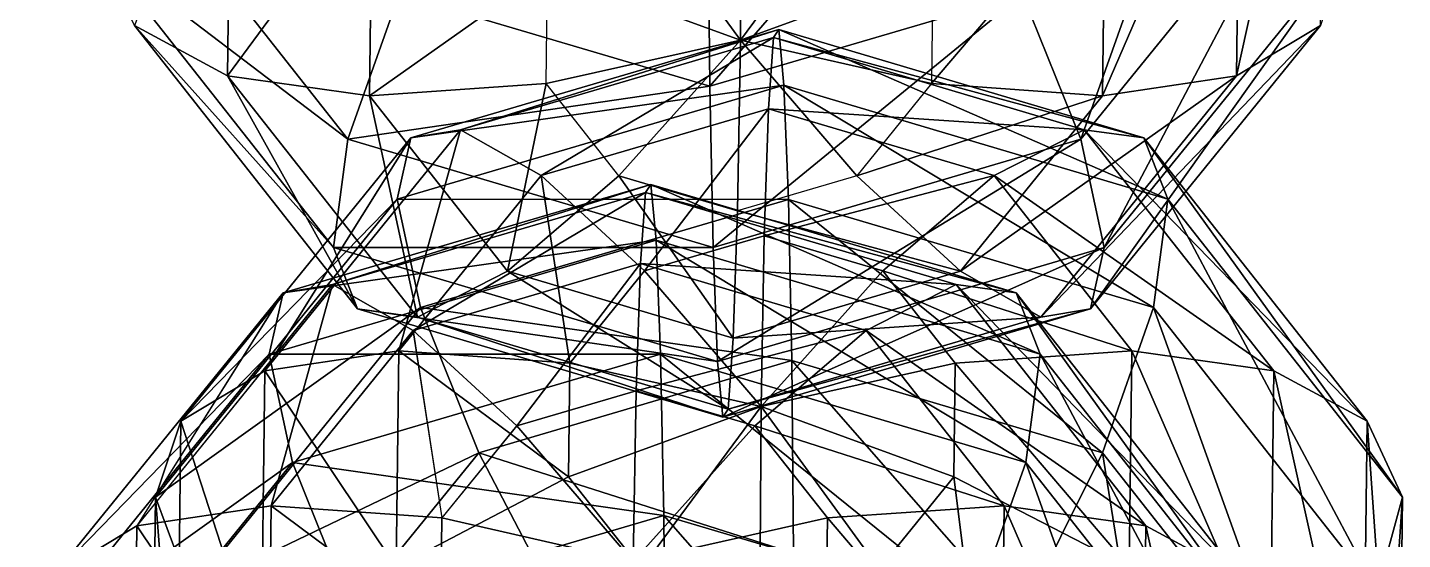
# Model space of a CAD drawing. Header units: metres. Extents: x -232 to 136, y -204 to 253.
# Drawn here: x -229.6 to -166.7, y 146.2 to 169.6 of the extents above; entities that cross this region are included whole.
import ezdxf

# ---------------------------------------------------------------- set-up
doc = ezdxf.new("R2010")
doc.units = ezdxf.units.M

msp = doc.modelspace()

# ---------------------------------------------------------------- linework, layer by layer
for points in [[(-174.32791, 167.4351, -445.20633), (-170.48991, 169.74054, -453.45575), (-170.29666, 185.75435, -446.0758), (-170.29655, 185.75446, -446.0757)], [(-174.32791, 167.4351, -445.20633), (-170.29666, 185.75435, -446.0758), (-174.16351, 181.05725, -438.9286), (-174.1634, 181.05736, -438.9285)], [(-181.44821, 164.54749, -475.98706), (-184.11304, 171.17947, -482.07095), (-175.16629, 182.20001, -477.22293), (-175.16618, 182.20012, -477.22284)], [(-181.44821, 164.54749, -475.98706), (-175.16629, 182.20001, -477.22293), (-170.93068, 177.50293, -470.28787), (-170.93057, 177.50304, -470.28778)], [(-220.31296, 181.05725, -437.72012), (-224.74182, 169.74054, -452.0351), (-220.47734, 167.43509, -443.99786), (-220.47723, 167.4352, -443.99777)], [(-213.86769, 176.41609, -432.71844), (-220.31296, 181.05725, -437.72012), (-220.47734, 167.43509, -443.99786), (-220.47723, 167.4352, -443.99777)], [(-180.45761, 166.51901, -438.1575), (-174.32791, 167.4351, -445.20633), (-174.16351, 181.05725, -438.9286), (-174.1634, 181.05736, -438.9285)], [(-180.45761, 166.51901, -438.1575), (-174.16351, 181.05725, -438.9286), (-180.33818, 176.41608, -433.59647), (-180.33807, 176.41618, -433.59637)], [(-198.4248, 166.96999, -483.63745), (-198.50984, 175.77592, -486.885), (-188.11174, 178.83427, -485.7469), (-188.11163, 178.83438, -485.7468)], [(-198.4248, 166.96999, -483.63745), (-188.11174, 178.83427, -485.7469), (-184.11304, 171.17947, -482.07095), (-184.11293, 171.17958, -482.07086)], [(-196.95976, 178.10251, -427.6897), (-197.02644, 169.06885, -430.23657), (-202.42636, 176.49464, -428.28802), (-202.42625, 176.49475, -428.28793)], [(-191.53197, 176.49464, -428.5733), (-197.02644, 169.06885, -430.23657), (-196.95976, 178.10251, -427.6897), (-196.95966, 178.10262, -427.6896)], [(-226.36314, 173.20967, -460.60452), (-225.18259, 177.50291, -468.86725), (-214.97774, 164.54749, -475.10904), (-214.97763, 164.54759, -475.10895)], [(-225.18259, 177.50291, -468.86725), (-212.63496, 171.17947, -481.32407), (-214.97774, 164.54749, -475.10904), (-214.97763, 164.54759, -475.10895)], [(-180.3781, 159.58754, -468.09073), (-181.44821, 164.54749, -475.98706), (-170.93068, 177.50293, -470.28787), (-170.93057, 177.50304, -470.28778)], [(-180.3781, 159.58754, -468.09073), (-170.93068, 177.50293, -470.28787), (-169.3193, 173.20969, -462.09827), (-169.3192, 173.2098, -462.09818)], [(-213.86769, 176.41609, -432.71844), (-220.47734, 167.43509, -443.99786), (-213.98714, 166.51901, -437.2795), (-213.98703, 166.51912, -437.27942)], [(-205.84372, 172.28516, -430.1398), (-213.86769, 176.41609, -432.71844), (-213.98714, 166.51901, -437.2795), (-213.98703, 166.51912, -437.27942)], [(-202.42636, 176.49464, -428.28802), (-197.02644, 169.06885, -430.23657), (-205.84372, 172.28516, -430.1398), (-205.84361, 172.28526, -430.1397)], [(-188.2162, 172.28516, -430.6014), (-197.02644, 169.06885, -430.23657), (-191.53197, 176.49464, -428.5733), (-191.53186, 176.49475, -428.5732)], [(-188.27899, 167.08197, -432.99927), (-180.45761, 166.51901, -438.1575), (-180.33818, 176.41608, -433.59647), (-180.33807, 176.41618, -433.59637)], [(-188.27899, 167.08197, -432.99927), (-180.33818, 176.41608, -433.59647), (-188.2162, 172.28516, -430.6014), (-188.2161, 172.28526, -430.60132)], [(-212.63496, 171.17947, -481.32407), (-198.50984, 175.77592, -486.885), (-198.4248, 166.96999, -483.63745), (-198.4247, 166.9701, -483.63736)], [(-226.36314, 173.20967, -460.60452), (-214.97774, 164.54749, -475.10904), (-215.63312, 159.58754, -467.16754), (-215.63301, 159.58765, -467.16745)], [(-224.74182, 169.74054, -452.0351), (-226.36314, 173.20967, -460.60452), (-215.63312, 159.58754, -467.16754), (-215.63301, 159.58765, -467.16745)], [(-181.00745, 156.78511, -459.1549), (-180.3781, 159.58754, -468.09073), (-169.3193, 173.20969, -462.09827), (-169.3192, 173.2098, -462.09818)], [(-181.00745, 156.78511, -459.1549), (-169.3193, 173.20969, -462.09827), (-170.48991, 169.74054, -453.45575), (-170.4898, 169.74065, -453.45566)], [(-205.84372, 172.28516, -430.1398), (-213.98714, 166.51901, -437.2795), (-205.90651, 167.08197, -432.5377), (-205.9064, 167.08208, -432.5376)], [(-205.84372, 172.28516, -430.1398), (-197.02644, 169.06885, -430.23657), (-205.90651, 167.08197, -432.5377), (-205.9064, 167.08208, -432.5376)], [(-188.27899, 167.08197, -432.99927), (-197.02644, 169.06885, -430.23657), (-188.2162, 172.28516, -430.6014), (-188.2161, 172.28526, -430.60132)], [(-214.97774, 164.54749, -475.10904), (-212.63496, 171.17947, -481.32407), (-198.4248, 166.96999, -483.63745), (-198.4247, 166.9701, -483.63736)], [(-198.4248, 166.96999, -483.63745), (-198.4248, 166.96999, -483.63745), (-212.63496, 171.17947, -481.32407), (-212.63486, 171.17958, -481.32397)], [(-198.27269, 159.59895, -477.82855), (-198.4248, 166.96999, -483.63745), (-184.11304, 171.17947, -482.07095), (-184.11293, 171.17958, -482.07086)], [(-198.27269, 159.59895, -477.82855), (-184.11304, 171.17947, -482.07095), (-181.44821, 164.54749, -475.98706), (-181.4481, 164.54759, -475.98697)], [(-224.74182, 169.74054, -452.0351), (-215.63312, 159.58754, -467.16754), (-214.53697, 156.78511, -458.27692), (-214.53687, 156.78522, -458.27682)], [(-220.47734, 167.43509, -443.99786), (-224.74182, 169.74054, -452.0351), (-214.53697, 156.78511, -458.27692), (-214.53687, 156.78522, -458.27682)], [(-195.27008, 169.55472, -363.16342), (-209.82735, 164.97675, -374.10553), (-212.09456, 164.60619, -365.00494), (-212.09445, 164.6063, -365.00485)], [(-195.0336, 167.00696, -354.13284), (-195.27008, 169.55472, -363.16342), (-212.09456, 164.60619, -365.00494), (-212.09445, 164.6063, -365.00485)], [(-195.27008, 169.55472, -363.16342), (-195.5156, 169.18622, -372.53903), (-209.82735, 164.97675, -374.10553), (-209.82724, 164.97685, -374.10544)], [(-195.5156, 169.18622, -372.53903), (-206.1442, 162.87918, -382.48007), (-209.82735, 164.97675, -374.10553), (-209.82724, 164.97685, -374.10544)], [(-195.5156, 169.18622, -372.53903), (-195.7461, 165.93755, -381.34195), (-206.1442, 162.87918, -382.48007), (-206.14409, 162.87929, -382.47998)], [(-181.30544, 164.97675, -374.8524), (-195.7461, 165.93755, -381.34195), (-195.5156, 169.18622, -372.53903), (-195.51549, 169.18633, -372.53894)], [(-178.56503, 164.60619, -365.88293), (-195.5156, 169.18622, -372.53903), (-195.27008, 169.55472, -363.16342), (-195.26997, 169.55482, -363.16333)], [(-178.56503, 164.60619, -365.88293), (-181.30544, 164.97675, -374.8524), (-195.5156, 169.18622, -372.53903), (-195.51549, 169.18633, -372.53894)], [(-177.46889, 161.80377, -356.9923), (-178.56503, 164.60619, -365.88293), (-195.27008, 169.55472, -363.16342), (-195.26997, 169.55482, -363.16333)], [(-177.46889, 161.80377, -356.9923), (-195.27008, 169.55472, -363.16342), (-195.0336, 167.00696, -354.13284), (-195.0335, 167.00706, -354.13275)], [(-183.27466, 156.41455, -450.05432), (-181.00745, 156.78511, -459.1549), (-170.48991, 169.74054, -453.45575), (-170.4898, 169.74065, -453.45566)], [(-183.27466, 156.41455, -450.05432), (-170.48991, 169.74054, -453.45575), (-174.32791, 167.4351, -445.20633), (-174.3278, 167.43521, -445.20624)], [(-205.90651, 167.08197, -432.5377), (-197.02644, 169.06885, -430.23657), (-202.59076, 162.8725, -434.56577), (-202.59065, 162.8726, -434.56567)], [(-202.59076, 162.8725, -434.56577), (-197.02644, 169.06885, -430.23657), (-197.16295, 161.26462, -435.4494), (-197.16284, 161.26472, -435.4493)], [(-197.16295, 161.26462, -435.4494), (-197.02644, 169.06885, -430.23657), (-191.69635, 162.8725, -434.85104), (-191.69624, 162.8726, -434.85095)], [(-191.69635, 162.8725, -434.85104), (-197.02644, 169.06885, -430.23657), (-188.27899, 167.08197, -432.99927), (-188.27888, 167.08208, -432.99918)], [(-220.47734, 167.43509, -443.99786), (-214.53697, 156.78511, -458.27692), (-211.79659, 156.41455, -449.30746), (-211.79648, 156.41466, -449.30737)], [(-213.98714, 166.51901, -437.2795), (-220.47734, 167.43509, -443.99786), (-211.79659, 156.41455, -449.30746), (-211.79648, 156.41466, -449.30737)], [(-186.95781, 158.51212, -441.67978), (-183.27466, 156.41455, -450.05432), (-174.32791, 167.4351, -445.20633), (-174.3278, 167.43521, -445.20624)], [(-186.95781, 158.51212, -441.67978), (-174.32791, 167.4351, -445.20633), (-180.45761, 166.51901, -438.1575), (-180.4575, 166.51912, -438.1574)], [(-214.97774, 164.54749, -475.10904), (-198.4248, 166.96999, -483.63745), (-198.27269, 159.59895, -477.82855), (-198.27258, 159.59906, -477.82846)], [(-205.90651, 167.08197, -432.5377), (-213.98714, 166.51901, -437.2795), (-207.68019, 158.51212, -441.13715), (-207.68008, 158.51222, -441.13705)], [(-195.0336, 167.00696, -354.13284), (-212.09456, 164.60619, -365.00494), (-212.7239, 161.80377, -356.06912), (-212.7238, 161.80388, -356.06903)], [(-194.82932, 161.79234, -346.3313), (-195.0336, 167.00696, -354.13284), (-212.7239, 161.80377, -356.06912), (-212.7238, 161.80388, -356.06903)], [(-205.90651, 167.08197, -432.5377), (-207.68019, 158.51212, -441.13715), (-202.59076, 162.8725, -434.56577), (-202.59065, 162.8726, -434.56567)], [(-178.12427, 156.84381, -349.0508), (-177.46889, 161.80377, -356.9923), (-195.0336, 167.00696, -354.13284), (-195.0335, 167.00706, -354.13275)], [(-178.12427, 156.84381, -349.0508), (-195.0336, 167.00696, -354.13284), (-194.82932, 161.79234, -346.3313), (-194.82921, 161.79245, -346.3312)], [(-191.69635, 162.8725, -434.85104), (-180.45761, 166.51901, -438.1575), (-188.27899, 167.08197, -432.99927), (-188.27888, 167.08208, -432.99918)], [(-213.98714, 166.51901, -437.2795), (-211.79659, 156.41455, -449.30746), (-207.68019, 158.51212, -441.13715), (-207.68008, 158.51222, -441.13705)], [(-191.69635, 162.8725, -434.85104), (-186.95781, 158.51212, -441.67978), (-180.45761, 166.51901, -438.1575), (-180.4575, 166.51912, -438.1574)], [(-195.7461, 165.93755, -381.34195), (-201.40565, 158.51881, -389.3088), (-206.1442, 162.87918, -382.48007), (-206.14409, 162.87929, -382.47998)], [(-195.7461, 165.93755, -381.34195), (-195.93906, 160.12668, -388.71045), (-201.40565, 158.51881, -389.3088), (-201.40555, 158.51892, -389.30872)], [(-185.42181, 162.87918, -383.0227), (-195.93906, 160.12668, -388.71045), (-195.7461, 165.93755, -381.34195), (-195.74599, 165.93765, -381.34186)], [(-181.30544, 164.97675, -374.8524), (-185.42181, 162.87918, -383.0227), (-195.7461, 165.93755, -381.34195), (-195.74599, 165.93765, -381.34186)], [(-209.82735, 164.97675, -374.10553), (-212.6444, 154.87228, -386.00235), (-218.7741, 153.9562, -378.95352), (-218.77399, 153.95631, -378.95343)], [(-212.09456, 164.60619, -365.00494), (-209.82735, 164.97675, -374.10553), (-218.7741, 153.9562, -378.95352), (-218.77399, 153.95631, -378.95343)], [(-209.82735, 164.97675, -374.10553), (-206.1442, 162.87918, -382.48007), (-212.6444, 154.87228, -386.00235), (-212.64429, 154.87239, -386.00226)], [(-172.62466, 153.95619, -380.162), (-185.42181, 162.87918, -383.0227), (-181.30544, 164.97675, -374.8524), (-181.30533, 164.97685, -374.8523)], [(-168.36018, 151.65076, -372.12476), (-172.62466, 153.95619, -380.162), (-181.30544, 164.97675, -374.8524), (-181.30533, 164.97685, -374.8523)], [(-168.36018, 151.65076, -372.12476), (-181.30544, 164.97675, -374.8524), (-178.56503, 164.60619, -365.88293), (-178.56493, 164.6063, -365.88284)], [(-212.09456, 164.60619, -365.00494), (-218.7741, 153.9562, -378.95352), (-222.61209, 151.65076, -370.7041), (-222.61198, 151.65086, -370.704)], [(-212.7239, 161.80377, -356.06912), (-212.09456, 164.60619, -365.00494), (-222.61209, 151.65076, -370.7041), (-222.61198, 151.65086, -370.704)], [(-215.63312, 159.58754, -467.16754), (-214.97774, 164.54749, -475.10904), (-198.27269, 159.59895, -477.82855), (-198.27258, 159.59906, -477.82846)], [(-198.27269, 159.59895, -477.82855), (-198.27269, 159.59895, -477.82855), (-214.97774, 164.54749, -475.10904), (-214.97763, 164.54759, -475.10895)], [(-198.0684, 154.38434, -470.027), (-198.27269, 159.59895, -477.82855), (-181.44821, 164.54749, -475.98706), (-181.4481, 164.54759, -475.98697)], [(-198.0684, 154.38434, -470.027), (-181.44821, 164.54749, -475.98706), (-180.3781, 159.58754, -468.09073), (-180.37799, 159.58765, -468.09064)], [(-166.73886, 148.18161, -363.55533), (-168.36018, 151.65076, -372.12476), (-178.56503, 164.60619, -365.88293), (-178.56493, 164.6063, -365.88284)], [(-166.73886, 148.18161, -363.55533), (-178.56503, 164.60619, -365.88293), (-177.46889, 161.80377, -356.9923), (-177.46878, 161.80388, -356.99222)], [(-201.1205, 162.47232, -586.5814), (-215.67776, 157.89435, -597.5235), (-217.94498, 157.52379, -588.4229), (-217.94487, 157.5239, -588.4228)], [(-200.88402, 159.92456, -577.55084), (-201.1205, 162.47232, -586.5814), (-217.94498, 157.52379, -588.4229), (-217.94487, 157.5239, -588.4228)], [(-201.1205, 162.47232, -586.5814), (-201.36601, 162.10382, -595.95703), (-215.67776, 157.89435, -597.5235), (-215.67766, 157.89445, -597.5234)], [(-206.1442, 162.87918, -382.48007), (-204.82301, 154.30933, -391.16058), (-212.6444, 154.87228, -386.00235), (-212.64429, 154.87239, -386.00226)], [(-202.59076, 162.8725, -434.56577), (-207.68019, 158.51212, -441.13715), (-197.35591, 155.45375, -442.8179), (-197.3558, 155.45386, -442.8178)], [(-206.1442, 162.87918, -382.48007), (-201.40565, 158.51881, -389.3088), (-204.82301, 154.30933, -391.16058), (-204.8229, 154.30943, -391.1605)], [(-197.16295, 161.26462, -435.4494), (-197.16295, 161.26462, -435.4494), (-202.59076, 162.8725, -434.56577), (-202.59065, 162.8726, -434.56567)], [(-202.59076, 162.8725, -434.56577), (-197.35591, 155.45375, -442.8179), (-197.16295, 161.26462, -435.4494), (-197.16284, 161.26472, -435.4493)], [(-184.41545, 157.52379, -589.30096), (-201.36601, 162.10382, -595.95703), (-201.1205, 162.47232, -586.5814), (-201.12039, 162.47243, -586.5813)], [(-183.3193, 154.72137, -580.41034), (-184.41545, 157.52379, -589.30096), (-201.1205, 162.47232, -586.5814), (-201.12039, 162.47243, -586.5813)], [(-183.3193, 154.72137, -580.41034), (-201.1205, 162.47232, -586.5814), (-200.88402, 159.92456, -577.55084), (-200.88391, 159.92467, -577.5507)], [(-197.16295, 161.26462, -435.4494), (-186.95781, 158.51212, -441.67978), (-191.69635, 162.8725, -434.85104), (-191.69624, 162.8726, -434.85095)], [(-185.42181, 162.87918, -383.0227), (-190.51126, 158.51881, -389.5941), (-195.93906, 160.12668, -388.71045), (-195.93895, 160.12679, -388.71036)], [(-179.11487, 154.87228, -386.88034), (-190.51126, 158.51881, -389.5941), (-185.42181, 162.87918, -383.0227), (-185.4217, 162.87929, -383.0226)], [(-172.62466, 153.95619, -380.162), (-179.11487, 154.87228, -386.88034), (-185.42181, 162.87918, -383.0227), (-185.4217, 162.87929, -383.0226)], [(-212.7239, 161.80377, -356.06912), (-222.61209, 151.65076, -370.7041), (-223.7827, 148.18161, -362.06158), (-223.7826, 148.18172, -362.0615)], [(-211.6538, 156.84381, -348.1728), (-212.7239, 161.80377, -356.06912), (-223.7827, 148.18161, -362.06158), (-223.7826, 148.18172, -362.0615)], [(-201.36601, 162.10382, -595.95703), (-211.99461, 155.79678, -605.8981), (-215.67776, 157.89435, -597.5235), (-215.67766, 157.89445, -597.5234)], [(-194.82932, 161.79234, -346.3313), (-212.7239, 161.80377, -356.06912), (-211.6538, 156.84381, -348.1728), (-211.65369, 156.84392, -348.1727)], [(-201.36601, 162.10382, -595.95703), (-201.59651, 158.85515, -604.75995), (-211.99461, 155.79678, -605.8981), (-211.9945, 155.79689, -605.89795)], [(-194.6772, 154.42131, -340.52243), (-194.82932, 161.79234, -346.3313), (-211.6538, 156.84381, -348.1728), (-211.65369, 156.84392, -348.1727)], [(-187.15585, 157.89435, -598.2704), (-201.59651, 158.85515, -604.75995), (-201.36601, 162.10382, -595.95703), (-201.3659, 162.10393, -595.9569)], [(-184.41545, 157.52379, -589.30096), (-187.15585, 157.89435, -598.2704), (-201.36601, 162.10382, -595.95703), (-201.3659, 162.10393, -595.9569)], [(-180.46704, 150.21182, -342.8358), (-178.12427, 156.84381, -349.0508), (-194.82932, 161.79234, -346.3313), (-194.82921, 161.79245, -346.3312)], [(-180.46704, 150.21182, -342.8358), (-194.82932, 161.79234, -346.3313), (-194.6772, 154.42131, -340.52243), (-194.6771, 154.42142, -340.52234)], [(-167.91942, 143.88838, -355.2926), (-177.46889, 161.80377, -356.9923), (-178.12427, 156.84381, -349.0508), (-178.12416, 156.84392, -349.05072)], [(-167.91942, 143.88838, -355.2926), (-166.73886, 148.18161, -363.55533), (-177.46889, 161.80377, -356.9923), (-177.46878, 161.80388, -356.99222)], [(-197.16295, 161.26462, -435.4494), (-197.35591, 155.45375, -442.8179), (-186.95781, 158.51212, -441.67978), (-186.9577, 158.51222, -441.6797)], [(-200.88402, 159.92456, -577.55084), (-217.94498, 157.52379, -588.4229), (-218.57433, 154.72137, -579.4871), (-218.57422, 154.72148, -579.487)], [(-200.67973, 154.70995, -569.74927), (-200.88402, 159.92456, -577.55084), (-218.57433, 154.72137, -579.4871), (-218.57422, 154.72148, -579.487)], [(-195.93906, 160.12668, -388.71045), (-196.07556, 152.32245, -393.92328), (-201.40565, 158.51881, -389.3088), (-201.40555, 158.51892, -389.30872)], [(-183.97469, 149.76141, -572.4688), (-183.3193, 154.72137, -580.41034), (-200.88402, 159.92456, -577.55084), (-200.88391, 159.92467, -577.5507)], [(-183.97469, 149.76141, -572.4688), (-200.88402, 159.92456, -577.55084), (-200.67973, 154.70995, -569.74927), (-200.67963, 154.71005, -569.74915)], [(-190.51126, 158.51881, -389.5941), (-196.07556, 152.32245, -393.92328), (-195.93906, 160.12668, -388.71045), (-195.93895, 160.12679, -388.71036)], [(-215.63312, 159.58754, -467.16754), (-198.27269, 159.59895, -477.82855), (-198.0684, 154.38434, -470.027), (-198.0683, 154.38445, -470.02692)], [(-198.0684, 154.38434, -470.027), (-198.0684, 154.38434, -470.027), (-215.63312, 159.58754, -467.16754), (-215.63301, 159.58765, -467.16745)], [(-214.53697, 156.78511, -458.27692), (-215.63312, 159.58754, -467.16754), (-198.0684, 154.38434, -470.027), (-198.0683, 154.38445, -470.02692)], [(-197.83192, 151.83658, -460.99643), (-198.0684, 154.38434, -470.027), (-180.3781, 159.58754, -468.09073), (-180.37799, 159.58765, -468.09064)], [(-197.83192, 151.83658, -460.99643), (-180.3781, 159.58754, -468.09073), (-181.00745, 156.78511, -459.1549), (-181.00734, 156.78522, -459.15482)], [(-201.59651, 158.85515, -604.75995), (-207.25607, 151.43642, -612.7268), (-211.99461, 155.79678, -605.8981), (-211.9945, 155.79689, -605.89795)], [(-207.68019, 158.51212, -441.13715), (-211.79659, 156.41455, -449.30746), (-197.58641, 152.20508, -451.62082), (-197.5863, 152.20518, -451.62073)], [(-197.35591, 155.45375, -442.8179), (-197.35591, 155.45375, -442.8179), (-207.68019, 158.51212, -441.13715), (-207.68008, 158.51222, -441.13705)], [(-207.68019, 158.51212, -441.13715), (-197.58641, 152.20508, -451.62082), (-197.35591, 155.45375, -442.8179), (-197.3558, 155.45386, -442.8178)], [(-201.59651, 158.85515, -604.75995), (-201.78947, 153.04428, -612.1285), (-207.25607, 151.43642, -612.7268), (-207.25597, 151.43652, -612.7267)], [(-201.40565, 158.51881, -389.3088), (-196.07556, 152.32245, -393.92328), (-204.82301, 154.30933, -391.16058), (-204.8229, 154.30943, -391.1605)], [(-191.27223, 155.79678, -606.4407), (-201.78947, 153.04428, -612.1285), (-201.59651, 158.85515, -604.75995), (-201.5964, 158.85526, -604.7598)], [(-187.15585, 157.89435, -598.2704), (-191.27223, 155.79678, -606.4407), (-201.59651, 158.85515, -604.75995), (-201.5964, 158.85526, -604.7598)], [(-197.35591, 155.45375, -442.8179), (-183.27466, 156.41455, -450.05432), (-186.95781, 158.51212, -441.67978), (-186.9577, 158.51222, -441.6797)], [(-187.1955, 154.30933, -391.62216), (-196.07556, 152.32245, -393.92328), (-190.51126, 158.51881, -389.5941), (-190.51115, 158.51892, -389.594)], [(-179.11487, 154.87228, -386.88034), (-187.1955, 154.30933, -391.62216), (-190.51126, 158.51881, -389.5941), (-190.51115, 158.51892, -389.594)], [(-215.67776, 157.89435, -597.5235), (-218.49481, 147.78989, -609.42035), (-224.62451, 146.87381, -602.3715), (-224.6244, 146.87392, -602.3714)], [(-217.94498, 157.52379, -588.4229), (-215.67776, 157.89435, -597.5235), (-224.62451, 146.87381, -602.3715), (-224.6244, 146.87392, -602.3714)], [(-215.67776, 157.89435, -597.5235), (-211.99461, 155.79678, -605.8981), (-218.49481, 147.78989, -609.42035), (-218.4947, 147.79, -609.4202)], [(-178.47508, 146.8738, -603.58), (-191.27223, 155.79678, -606.4407), (-187.15585, 157.89435, -598.2704), (-187.15575, 157.89445, -598.27026)], [(-174.2106, 144.56836, -595.5427), (-178.47508, 146.8738, -603.58), (-187.15585, 157.89435, -598.2704), (-187.15575, 157.89445, -598.27026)], [(-174.2106, 144.56836, -595.5427), (-187.15585, 157.89435, -598.2704), (-184.41545, 157.52379, -589.30096), (-184.41534, 157.5239, -589.30084)], [(-217.94498, 157.52379, -588.4229), (-224.62451, 146.87381, -602.3715), (-228.46251, 144.56836, -594.12213), (-228.4624, 144.56847, -594.122)], [(-218.57433, 154.72137, -579.4871), (-217.94498, 157.52379, -588.4229), (-228.46251, 144.56836, -594.12213), (-228.4624, 144.56847, -594.122)], [(-172.58928, 141.09921, -586.9733), (-174.2106, 144.56836, -595.5427), (-184.41545, 157.52379, -589.30096), (-184.41534, 157.5239, -589.30084)], [(-172.58928, 141.09921, -586.9733), (-184.41545, 157.52379, -589.30096), (-183.3193, 154.72137, -580.41034), (-183.3192, 154.72148, -580.4102)], [(-211.6538, 156.84381, -348.1728), (-223.7827, 148.18161, -362.06158), (-222.17133, 143.88838, -353.87198), (-222.17122, 143.88849, -353.8719)], [(-208.98895, 150.21182, -342.0889), (-211.6538, 156.84381, -348.1728), (-222.17133, 143.88838, -353.87198), (-222.17122, 143.88849, -353.8719)], [(-197.83192, 151.83658, -460.99643), (-197.83192, 151.83658, -460.99643), (-214.53697, 156.78511, -458.27692), (-214.53687, 156.78522, -458.27682)], [(-214.53697, 156.78511, -458.27692), (-198.0684, 154.38434, -470.027), (-197.83192, 151.83658, -460.99643), (-197.83182, 151.83669, -460.99634)], [(-211.79659, 156.41455, -449.30746), (-214.53697, 156.78511, -458.27692), (-197.83192, 151.83658, -460.99643), (-197.83182, 151.83669, -460.99634)], [(-194.6772, 154.42131, -340.52243), (-211.6538, 156.84381, -348.1728), (-208.98895, 150.21182, -342.0889), (-208.98885, 150.21193, -342.0888)], [(-197.58641, 152.20508, -451.62082), (-197.83192, 151.83658, -460.99643), (-181.00745, 156.78511, -459.1549), (-181.00734, 156.78522, -459.15482)], [(-197.58641, 152.20508, -451.62082), (-181.00745, 156.78511, -459.1549), (-183.27466, 156.41455, -450.05432), (-183.27455, 156.41466, -450.05423)], [(-171.78627, 139.19128, -348.1454), (-178.12427, 156.84381, -349.0508), (-180.46704, 150.21182, -342.8358), (-180.46693, 150.21193, -342.8357)], [(-171.78627, 139.19128, -348.1454), (-167.91942, 143.88838, -355.2926), (-178.12427, 156.84381, -349.0508), (-178.12416, 156.84392, -349.05072)], [(-197.58641, 152.20508, -451.62082), (-197.58641, 152.20508, -451.62082), (-211.79659, 156.41455, -449.30746), (-211.79648, 156.41466, -449.30737)], [(-211.79659, 156.41455, -449.30746), (-197.83192, 151.83658, -460.99643), (-197.58641, 152.20508, -451.62082), (-197.5863, 152.20518, -451.62073)], [(-197.35591, 155.45375, -442.8179), (-197.58641, 152.20508, -451.62082), (-183.27466, 156.41455, -450.05432), (-183.27455, 156.41466, -450.05423)], [(-211.99461, 155.79678, -605.8981), (-210.67343, 147.22693, -614.57855), (-218.49481, 147.78989, -609.42035), (-218.4947, 147.79, -609.4202)], [(-211.99461, 155.79678, -605.8981), (-207.25607, 151.43642, -612.7268), (-210.67343, 147.22693, -614.57855), (-210.67332, 147.22704, -614.5784)], [(-191.27223, 155.79678, -606.4407), (-196.36166, 151.43642, -613.0121), (-201.78947, 153.04428, -612.1285), (-201.78937, 153.04439, -612.12836)], [(-184.96529, 147.78989, -610.29834), (-196.36166, 151.43642, -613.0121), (-191.27223, 155.79678, -606.4407), (-191.27213, 155.79689, -606.44055)], [(-178.47508, 146.8738, -603.58), (-184.96529, 147.78989, -610.29834), (-191.27223, 155.79678, -606.4407), (-191.27213, 155.79689, -606.44055)], [(-218.57433, 154.72137, -579.4871), (-228.46251, 144.56836, -594.12213), (-229.63312, 141.09921, -585.4796), (-229.63301, 141.09932, -585.4795)], [(-217.50421, 149.76141, -571.5908), (-218.57433, 154.72137, -579.4871), (-229.63312, 141.09921, -585.4796), (-229.63301, 141.09932, -585.4795)], [(-218.7741, 153.9562, -378.95352), (-212.6444, 154.87228, -386.00235), (-212.76382, 144.9752, -390.5634), (-212.76372, 144.97531, -390.5633)], [(-200.67973, 154.70995, -569.74927), (-218.57433, 154.72137, -579.4871), (-217.50421, 149.76141, -571.5908), (-217.5041, 149.76152, -571.5907)], [(-212.6444, 154.87228, -386.00235), (-204.8858, 149.10614, -393.55847), (-212.76382, 144.9752, -390.5634), (-212.76372, 144.97531, -390.5633)], [(-212.6444, 154.87228, -386.00235), (-204.82301, 154.30933, -391.16058), (-204.8858, 149.10614, -393.55847), (-204.8857, 149.10625, -393.55838)], [(-179.2343, 144.97522, -391.4414), (-187.1955, 154.30933, -391.62216), (-179.11487, 154.87228, -386.88034), (-179.11476, 154.87239, -386.88025)], [(-173.76984, 136.80598, -578.71063), (-183.3193, 154.72137, -580.41034), (-183.97469, 149.76141, -572.4688), (-183.97458, 149.76152, -572.4687)], [(-173.76984, 136.80598, -578.71063), (-172.58928, 141.09921, -586.9733), (-183.3193, 154.72137, -580.41034), (-183.3192, 154.72148, -580.4102)], [(-172.78905, 140.33405, -386.43973), (-179.2343, 144.97522, -391.4414), (-179.11487, 154.87228, -386.88034), (-179.11476, 154.87239, -386.88025)], [(-172.78905, 140.33405, -386.43973), (-179.11487, 154.87228, -386.88034), (-172.62466, 153.95619, -380.162), (-172.62456, 153.9563, -380.1619)], [(-200.52762, 147.33891, -563.9404), (-200.67973, 154.70995, -569.74927), (-217.50421, 149.76141, -571.5908), (-217.5041, 149.76152, -571.5907)], [(-194.59216, 145.61537, -337.27484), (-194.6772, 154.42131, -340.52243), (-208.98895, 150.21182, -342.0889), (-208.98885, 150.21193, -342.0888)], [(-204.82301, 154.30933, -391.16058), (-196.07556, 152.32245, -393.92328), (-204.8858, 149.10614, -393.55847), (-204.8857, 149.10625, -393.55838)], [(-186.31746, 143.12943, -566.2538), (-183.97469, 149.76141, -572.4688), (-200.67973, 154.70995, -569.74927), (-200.67963, 154.71005, -569.74915)], [(-186.31746, 143.12943, -566.2538), (-200.67973, 154.70995, -569.74927), (-200.52762, 147.33891, -563.9404), (-200.52751, 147.33902, -563.9403)], [(-187.25829, 149.10614, -394.02005), (-196.07556, 152.32245, -393.92328), (-187.1955, 154.30933, -391.62216), (-187.19539, 154.30943, -391.62207)], [(-184.26788, 142.557, -338.9556), (-180.46704, 150.21182, -342.8358), (-194.6772, 154.42131, -340.52243), (-194.6771, 154.42142, -340.52234)], [(-184.26788, 142.557, -338.9556), (-194.6772, 154.42131, -340.52243), (-194.59216, 145.61537, -337.27484), (-194.59206, 145.61548, -337.27475)], [(-179.2343, 144.97522, -391.4414), (-187.25829, 149.10614, -394.02005), (-187.1955, 154.30933, -391.62216), (-187.19539, 154.30943, -391.62207)], [(-222.61209, 151.65076, -370.7041), (-218.7741, 153.9562, -378.95352), (-218.93848, 140.33405, -385.23126), (-218.93837, 140.33415, -385.23117)], [(-218.7741, 153.9562, -378.95352), (-212.76382, 144.9752, -390.5634), (-218.93848, 140.33405, -385.23126), (-218.93837, 140.33415, -385.23117)], [(-168.55344, 135.63696, -379.50467), (-172.78905, 140.33405, -386.43973), (-172.62466, 153.95619, -380.162), (-172.62456, 153.9563, -380.1619)], [(-168.55344, 135.63696, -379.50467), (-172.62466, 153.95619, -380.162), (-168.36018, 151.65076, -372.12476), (-168.36008, 151.65086, -372.12466)], [(-201.78947, 153.04428, -612.1285), (-201.92598, 145.24005, -617.3413), (-207.25607, 151.43642, -612.7268), (-207.25597, 151.43652, -612.7267)], [(-196.36166, 151.43642, -613.0121), (-201.92598, 145.24005, -617.3413), (-201.78947, 153.04428, -612.1285), (-201.78937, 153.04439, -612.12836)], [(-204.8858, 149.10614, -393.55847), (-196.07556, 152.32245, -393.92328), (-201.57004, 144.89667, -395.58655), (-201.56993, 144.89677, -395.58646)], [(-201.57004, 144.89667, -395.58655), (-196.07556, 152.32245, -393.92328), (-196.14224, 143.28879, -396.47015), (-196.14214, 143.2889, -396.47006)], [(-196.14224, 143.28879, -396.47015), (-196.07556, 152.32245, -393.92328), (-190.67564, 144.89665, -395.87183), (-190.67554, 144.89676, -395.87173)], [(-190.67564, 144.89665, -395.87183), (-196.07556, 152.32245, -393.92328), (-187.25829, 149.10614, -394.02005), (-187.25818, 149.10625, -394.01996)], [(-223.7827, 148.18161, -362.06158), (-222.61209, 151.65076, -370.7041), (-222.80534, 135.63695, -378.08405), (-222.80524, 135.63705, -378.08395)], [(-222.61209, 151.65076, -370.7041), (-218.93848, 140.33405, -385.23126), (-222.80534, 135.63695, -378.08405), (-222.80524, 135.63705, -378.08395)], [(-166.94206, 131.34372, -371.31506), (-168.55344, 135.63696, -379.50467), (-168.36018, 151.65076, -372.12476), (-168.36008, 151.65086, -372.12466)], [(-166.94206, 131.34372, -371.31506), (-168.36018, 151.65076, -372.12476), (-166.73886, 148.18161, -363.55533), (-166.73875, 148.18172, -363.55524)], [(-207.25607, 151.43642, -612.7268), (-201.92598, 145.24005, -617.3413), (-210.67343, 147.22693, -614.57855), (-210.67332, 147.22704, -614.5784)], [(-193.04591, 147.22693, -615.04016), (-201.92598, 145.24005, -617.3413), (-196.36166, 151.43642, -613.0121), (-196.36156, 151.43652, -613.01196)], [(-184.96529, 147.78989, -610.29834), (-193.04591, 147.22693, -615.04016), (-196.36166, 151.43642, -613.0121), (-196.36156, 151.43652, -613.01196)], [(-217.50421, 149.76141, -571.5908), (-229.63312, 141.09921, -585.4796), (-228.02174, 136.80598, -577.29), (-228.02164, 136.80609, -577.28986)], [(-214.83937, 143.12943, -565.5069), (-217.50421, 149.76141, -571.5908), (-228.02174, 136.80598, -577.29), (-228.02164, 136.80609, -577.28986)], [(-208.98895, 150.21182, -342.0889), (-222.17133, 143.88838, -353.87198), (-217.93571, 139.19128, -346.93692), (-217.93561, 139.19139, -346.93683)], [(-204.99026, 142.557, -338.41296), (-208.98895, 150.21182, -342.0889), (-217.93571, 139.19128, -346.93692), (-217.93561, 139.19139, -346.93683)], [(-200.52762, 147.33891, -563.9404), (-217.50421, 149.76141, -571.5908), (-214.83937, 143.12943, -565.5069), (-214.83926, 143.12953, -565.5068)], [(-194.59216, 145.61537, -337.27484), (-208.98895, 150.21182, -342.0889), (-204.99026, 142.557, -338.41296), (-204.99016, 142.55711, -338.41287)], [(-177.63669, 132.10889, -571.56335), (-183.97469, 149.76141, -572.4688), (-186.31746, 143.12943, -566.2538), (-186.31735, 143.12953, -566.25366)], [(-177.96094, 134.55011, -342.81326), (-180.46704, 150.21182, -342.8358), (-184.26788, 142.557, -338.9556), (-184.26778, 142.55711, -338.9555)], [(-177.63669, 132.10889, -571.56335), (-173.76984, 136.80598, -578.71063), (-183.97469, 149.76141, -572.4688), (-183.97458, 149.76152, -572.4687)], [(-177.96094, 134.55011, -342.81326), (-171.78627, 139.19128, -348.1454), (-180.46704, 150.21182, -342.8358), (-180.46693, 150.21193, -342.8357)], [(-212.76382, 144.9752, -390.5634), (-204.8858, 149.10614, -393.55847), (-201.57004, 144.89667, -395.58655), (-201.56993, 144.89677, -395.58646)], [(-185.7345, 136.9683, -394.96368), (-190.67564, 144.89665, -395.87183), (-187.25829, 149.10614, -394.02005), (-187.25818, 149.10625, -394.01996)], [(-185.7345, 136.9683, -394.96368), (-187.25829, 149.10614, -394.02005), (-179.2343, 144.97522, -391.4414), (-179.23419, 144.97533, -391.4413)], [(-223.7827, 148.18161, -362.06158), (-222.80534, 135.63695, -378.08405), (-223.9859, 131.3437, -369.82132), (-223.9858, 131.34381, -369.82123)], [(-222.17133, 143.88838, -353.87198), (-223.7827, 148.18161, -362.06158), (-223.9859, 131.3437, -369.82132), (-223.9858, 131.34381, -369.82123)], [(-168.11267, 127.87458, -362.67255), (-166.94206, 131.34372, -371.31506), (-166.73886, 148.18161, -363.55533), (-166.73875, 148.18172, -363.55524)], [(-168.11267, 127.87458, -362.67255), (-166.73886, 148.18161, -363.55533), (-167.91942, 143.88838, -355.2926), (-167.91931, 143.88849, -355.2925)], [(-224.62451, 146.87381, -602.3715), (-218.49481, 147.78989, -609.42035), (-218.61424, 137.8928, -613.9814), (-218.61414, 137.89291, -613.98126)], [(-218.49481, 147.78989, -609.42035), (-210.73622, 142.02374, -616.97644), (-218.61424, 137.8928, -613.9814), (-218.61414, 137.89291, -613.98126)], [(-218.49481, 147.78989, -609.42035), (-210.67343, 147.22693, -614.57855), (-210.73622, 142.02374, -616.97644), (-210.73611, 142.02385, -616.9763)], [(-200.44258, 138.53297, -560.6929), (-200.52762, 147.33891, -563.9404), (-214.83937, 143.12943, -565.5069), (-214.83926, 143.12953, -565.5068)], [(-210.67343, 147.22693, -614.57855), (-201.92598, 145.24005, -617.3413), (-210.73622, 142.02374, -616.97644), (-210.73611, 142.02385, -616.9763)], [(-193.1087, 142.02374, -617.43805), (-201.92598, 145.24005, -617.3413), (-193.04591, 147.22693, -615.04016), (-193.0458, 147.22704, -615.04004)], [(-190.1183, 135.47461, -562.3736), (-186.31746, 143.12943, -566.2538), (-200.52762, 147.33891, -563.9404), (-200.52751, 147.33902, -563.9403)], [(-190.1183, 135.47461, -562.3736), (-200.52762, 147.33891, -563.9404), (-200.44258, 138.53297, -560.6929), (-200.44247, 138.53308, -560.69275)], [(-185.08472, 137.89282, -614.8594), (-193.1087, 142.02374, -617.43805), (-193.04591, 147.22693, -615.04016), (-193.0458, 147.22704, -615.04004)], [(-185.08472, 137.89282, -614.8594), (-193.04591, 147.22693, -615.04016), (-184.96529, 147.78989, -610.29834), (-184.96518, 147.79, -610.2982)], [(-178.63947, 133.25165, -609.8577), (-185.08472, 137.89282, -614.8594), (-184.96529, 147.78989, -610.29834), (-184.96518, 147.79, -610.2982)], [(-178.63947, 133.25165, -609.8577), (-184.96529, 147.78989, -610.29834), (-178.47508, 146.8738, -603.58), (-178.47498, 146.8739, -603.5799)], [(-228.46251, 144.56836, -594.12213), (-224.62451, 146.87381, -602.3715), (-224.78891, 133.25165, -608.6493), (-224.7888, 133.25175, -608.6492)], [(-224.62451, 146.87381, -602.3715), (-218.61424, 137.8928, -613.9814), (-224.78891, 133.25165, -608.6493), (-224.7888, 133.25175, -608.6492)], [(-174.40385, 128.55457, -602.92267), (-178.63947, 133.25165, -609.8577), (-178.47508, 146.8738, -603.58), (-178.47498, 146.8739, -603.5799)], [(-174.40385, 128.55457, -602.92267), (-178.47508, 146.8738, -603.58), (-174.2106, 144.56836, -595.5427), (-174.2105, 144.56847, -595.5426)]]:
    msp.add_3dface(points)

doc.saveas('drawing.dxf')
